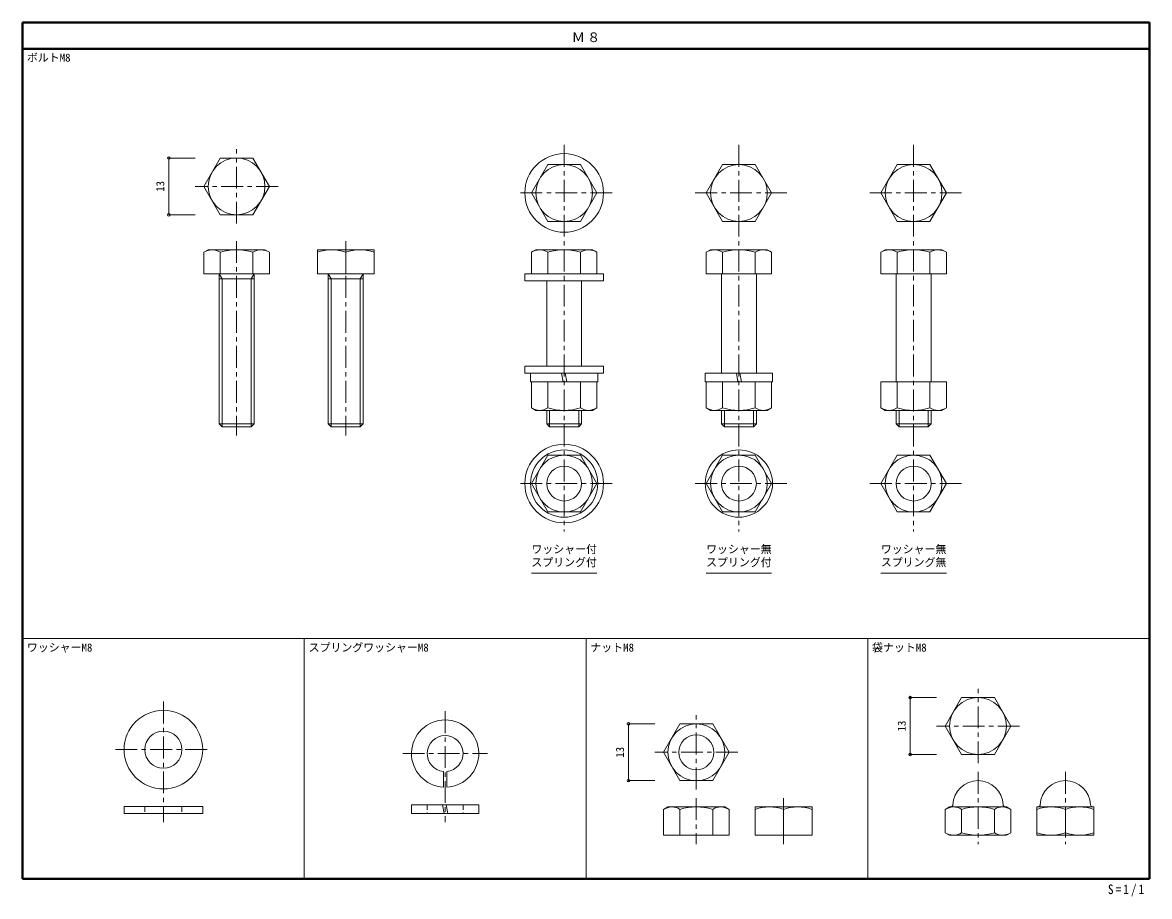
# Model space of a CAD drawing. Units: millimetres on the paper. Extents: x -129 to 129, y -102 to 98.
import ezdxf
from ezdxf.enums import TextEntityAlignment as Align

# ---------------------------------------------------------------- set-up
doc = ezdxf.new("R2010")
doc.units = ezdxf.units.MM
doc.header["$PDMODE"] = 32
doc.header["$PDSIZE"] = 0.6
doc.linetypes.add('CHAIN1', pattern=[8, 5, -1, 1, -1])
doc.linetypes.add('DASHED1', pattern=[1.8, 1.2, -0.6])
for name, color, linetype, lineweight in [('0-0', 3, 'Continuous', 9), ('0-D', 7, 'Continuous', 9), ('0-E', 7, 'Continuous', 5), ('0-F', 6, 'Continuous', 40)]:
    doc.layers.add(name, color=color, linetype=linetype, lineweight=lineweight)
doc.styles.add('ＭＳ ゴシック', font='')
doc.styles.get('ＭＳ ゴシック').set_extended_font_data('MS Gothic')

msp = doc.modelspace()

# ---------------------------------------------------------------- linework, layer by layer
at = {"layer": '0-0', "color": 7, "linetype": 'CHAIN1', "lineweight": 5}
for p, q in [((-5, 70), (-5, -18.5)), ((35, 70), (35, -18.5)), ((75, 70), (75, -18.5)), ((-80, 52), (-80, 69)), ((-70.494, 60.5), (-89.506, 60.5)), ((6, 59), (-16, 59)), ((46, 59), (24, 59)), ((86, 59), (64, 59)), ((-80, 48), (-80, 3.5)), ((-55, 48), (-55, 3.5)), ((6, -7.5), (-16, -7.5)), ((46, -7.5), (24, -7.5)), ((86, -7.5), (64, -7.5)), ((89.75, -71.5), (89.75, -54.5)), ((-96.75, -57.4), (-96.75, -85)), ((-32.25, -59.6), (-32.25, -85)), ((25.25, -77.5), (25.25, -60.5)), ((99.256, -63), (80.244, -63)), ((-107.75, -68.4), (-85.75, -68.4)), ((-41.95, -69.3), (-22.55, -69.3)), ((34.756, -69), (15.744, -69)), ((89.75, -73.5), (89.75, -90)), ((109.75, -73.5), (109.75, -90)), ((25.25, -79.5), (25.25, -90)), ((45.25, -79.5), (45.25, -90))]:
    msp.add_line(p, q, dxfattribs=at)
at = {"layer": '0-0'}
for p, q in [((-87.506, 60.5), (-83.753, 67)), ((-76.247, 67), (-83.753, 67)), ((-76.247, 67), (-72.494, 60.5)), ((-12.506, 59), (-8.753, 65.5)), ((-1.247, 65.5), (-8.753, 65.5)), ((-1.247, 65.5), (2.506, 59)), ((27.494, 59), (31.247, 65.5)), ((38.753, 65.5), (31.247, 65.5)), ((38.753, 65.5), (42.506, 59)), ((67.494, 59), (71.247, 65.5)), ((78.753, 65.5), (71.247, 65.5)), ((78.753, 65.5), (82.506, 59)), ((-87.506, 60.5), (-83.753, 54)), ((-76.247, 54), (-72.494, 60.5)), ((-12.506, 59), (-8.753, 52.5)), ((-1.247, 52.5), (2.506, 59)), ((27.494, 59), (31.247, 52.5)), ((38.753, 52.5), (42.506, 59)), ((67.494, 59), (71.247, 52.5)), ((78.753, 52.5), (82.506, 59)), ((-76.247, 54), (-83.753, 54)), ((-1.247, 52.5), (-8.753, 52.5)), ((38.753, 52.5), (31.247, 52.5)), ((78.753, 52.5), (71.247, 52.5)), ((-86.5, 46), (-87.506, 45.419)), ((-87.506, 45.419), (-87.506, 40.5)), ((-86.5, 46), (-73.5, 46)), ((-83.753, 45.419), (-83.753, 40.5)), ((-76.247, 45.419), (-76.247, 40.5)), ((-73.5, 46), (-72.494, 45.419)), ((-72.494, 45.419), (-72.494, 40.5)), ((-61.5, 46), (-61.5, 40.5)), ((-55, 45.419), (-55, 40.5)), ((-11.5, 46), (-12.506, 45.419)), ((-12.506, 45.419), (-12.506, 40.5)), ((-11.5, 46), (1.5, 46)), ((-8.753, 45.419), (-8.753, 40.5)), ((-1.247, 45.419), (-1.247, 40.5)), ((1.5, 46), (2.506, 45.419)), ((2.506, 45.419), (2.506, 40.5)), ((28.5, 46), (27.494, 45.419)), ((27.494, 45.419), (27.494, 40.5)), ((28.5, 46), (41.5, 46)), ((31.247, 45.419), (31.247, 40.5)), ((38.753, 45.419), (38.753, 40.5)), ((41.5, 46), (42.506, 45.419)), ((42.506, 45.419), (42.506, 40.5)), ((68.5, 46), (67.494, 45.419)), ((67.494, 45.419), (67.494, 40.5)), ((68.5, 46), (81.5, 46)), ((71.247, 45.419), (71.247, 40.5)), ((78.753, 45.419), (78.753, 40.5)), ((81.5, 46), (82.506, 45.419)), ((82.506, 45.419), (82.506, 40.5)), ((-87.506, 40.5), (-72.494, 40.5)), ((-76, 40.5), (-76, 6.177)), ((-61.5, 40.5), (-48.5, 40.5)), ((-51, 40.5), (-51, 6.177)), ((-14, 40.5), (4, 40.5)), ((-12.506, 40.5), (2.506, 40.5)), ((-9, 38.9), (-9, 19.35)), ((-1, 38.9), (-1, 19.35)), ((4, 40.5), (4, 38.9)), ((27.494, 40.5), (42.506, 40.5)), ((31, 40.5), (31, 17.75)), ((39, 40.5), (39, 17.75)), ((67.494, 40.5), (82.506, 40.5)), ((71, 40.5), (71, 15.75)), ((79, 40.5), (79, 15.75)), ((-14, 19.35), (4, 19.35)), ((4, 19.35), (4, 17.75)), ((-12.7, 17.75), (2.7, 17.75)), ((-12.506, 15.75), (2.506, 15.75)), ((-12.506, 9.831), (-12.506, 15.75)), ((-8.753, 9.831), (-8.753, 15.75)), ((-5.582, 17.75), (-5.23, 15.75)), ((-4.77, 17.75), (-4.418, 15.75)), ((-1.247, 9.831), (-1.247, 15.75)), ((2.506, 9.831), (2.506, 15.75)), ((2.7, 17.75), (2.7, 15.75)), ((27.3, 17.75), (42.7, 17.75)), ((27.494, 15.75), (42.506, 15.75)), ((27.494, 9.831), (27.494, 15.75)), ((31.247, 9.831), (31.247, 15.75)), ((34.418, 17.75), (34.77, 15.75)), ((35.23, 17.75), (35.582, 15.75)), ((38.753, 9.831), (38.753, 15.75)), ((42.506, 9.831), (42.506, 15.75)), ((42.7, 17.75), (42.7, 15.75)), ((67.494, 15.75), (82.506, 15.75)), ((67.494, 9.831), (67.494, 15.75)), ((71.247, 9.831), (71.247, 15.75)), ((78.753, 9.831), (78.753, 15.75)), ((82.506, 9.831), (82.506, 15.75)), ((-11.5, 9.25), (-12.506, 9.831)), ((-11.5, 9.25), (1.5, 9.25)), ((-9, 9.25), (-9, 6.177)), ((-1, 9.25), (-1, 6.177)), ((1.5, 9.25), (2.506, 9.831)), ((28.5, 9.25), (27.494, 9.831)), ((28.5, 9.25), (41.5, 9.25)), ((31, 9.25), (31, 6.177)), ((39, 9.25), (39, 6.177)), ((41.5, 9.25), (42.506, 9.831)), ((68.5, 9.25), (67.494, 9.831)), ((68.5, 9.25), (81.5, 9.25)), ((71, 9.25), (71, 6.177)), ((79, 9.25), (79, 6.177)), ((81.5, 9.25), (82.506, 9.831)), ((-12.506, -7.5), (-8.753, -1)), ((-1.247, -1), (-8.753, -1)), ((-1.247, -1), (2.506, -7.5)), ((27.494, -7.5), (31.247, -1)), ((38.753, -1), (31.247, -1)), ((38.753, -1), (42.506, -7.5)), ((67.494, -7.5), (71.247, -1)), ((78.753, -1), (71.247, -1)), ((78.753, -1), (82.506, -7.5)), ((-12.506, -7.5), (-8.753, -14)), ((-1.247, -14), (2.506, -7.5)), ((27.494, -7.5), (31.247, -14)), ((38.753, -14), (42.506, -7.5)), ((67.494, -7.5), (71.247, -14)), ((78.753, -14), (82.506, -7.5)), ((-1.247, -14), (-8.753, -14)), ((38.753, -14), (31.247, -14)), ((78.753, -14), (71.247, -14)), ((82.244, -63), (85.997, -56.5)), ((93.503, -56.5), (85.997, -56.5)), ((93.503, -56.5), (97.256, -63)), ((17.744, -69), (21.497, -62.5)), ((29.003, -62.5), (21.497, -62.5)), ((29.003, -62.5), (32.756, -69)), ((82.244, -63), (85.997, -69.5)), ((93.503, -69.5), (97.256, -63)), ((17.744, -69), (21.497, -75.5)), ((29.003, -75.5), (32.756, -69)), ((93.503, -69.5), (85.997, -69.5)), ((-32.65, -73.38), (-32.65, -76.99)), ((-31.85, -73.38), (-31.85, -76.99)), ((29.003, -75.5), (21.497, -75.5)), ((-105.75, -81.4), (-87.75, -81.4)), ((-87.75, -81.4), (-87.75, -83)), ((-39.95, -81), (-24.55, -81)), ((-32.832, -81), (-32.48, -83)), ((-32.02, -81), (-31.668, -83)), ((-24.55, -81), (-24.55, -83)), ((18.75, -81.5), (17.744, -82.081)), ((17.744, -82.081), (17.744, -88)), ((18.75, -81.5), (31.75, -81.5)), ((21.497, -82.081), (21.497, -88)), ((29.003, -82.081), (29.003, -88)), ((31.75, -81.5), (32.756, -82.081)), ((32.756, -82.081), (32.756, -88)), ((38.75, -81.5), (38.75, -88)), ((45.25, -82.081), (45.25, -88)), ((83.25, -81.5), (82.244, -82.081)), ((82.244, -82.081), (82.244, -87.419)), ((83.25, -81.5), (96.25, -81.5)), ((85.997, -82.081), (85.997, -87.419)), ((93.503, -82.081), (93.503, -87.419)), ((96.25, -81.5), (97.256, -82.081)), ((97.256, -82.081), (97.256, -87.419)), ((103.25, -81.5), (103.25, -88)), ((109.75, -82.081), (109.75, -87.419)), ((83.25, -88), (82.244, -87.419)), ((96.25, -88), (97.256, -87.419)), ((17.744, -88), (32.756, -88)), ((38.75, -88), (51.75, -88)), ((83.25, -88), (96.25, -88)), ((103.25, -88), (116.25, -88))]:
    msp.add_line(p, q, dxfattribs=at)
at = {"layer": '0-0', "color": 7, "lineweight": 5}
for p, q in [((-83.323, 39.328), (-84, 40.5)), ((-84, 39.328), (-76, 39.328)), ((-83.323, 39.328), (-83.323, 5.5)), ((-76.677, 39.328), (-76, 40.5)), ((-76.677, 39.328), (-76.677, 5.5)), ((-58.324, 39.328), (-59, 40.5)), ((-59, 39.328), (-51, 39.328)), ((-58.324, 39.328), (-58.324, 5.5)), ((-51.677, 39.328), (-51, 40.5)), ((-51.677, 39.328), (-51.677, 5.5)), ((-8.324, 9.25), (-8.324, 5.5)), ((-1.677, 9.25), (-1.677, 5.5)), ((31.676, 9.25), (31.676, 5.5)), ((38.323, 9.25), (38.323, 5.5)), ((71.676, 9.25), (71.676, 5.5)), ((78.323, 9.25), (78.323, 5.5)), ((-84, 6.177), (-76, 6.177)), ((-59, 6.177), (-51, 6.177)), ((-9, 6.177), (-1, 6.177)), ((31, 6.177), (39, 6.177)), ((71, 6.177), (79, 6.177))]:
    msp.add_line(p, q, dxfattribs=at)
at = {"layer": '0-0', "linetype": 'DASHED1'}
for p, q in [((-101, -81.4), (-101, -83)), ((-92.5, -81.4), (-92.5, -83)), ((-36.35, -81), (-36.35, -83)), ((-28.15, -81), (-28.15, -83))]:
    msp.add_line(p, q, dxfattribs=at)
at = {"layer": '0-0'}
for points in [[(-61.5, 46), (-48.5, 46), (-48.5, 40.5)], [(-84, 40.5), (-84, 6.177), (-83.323, 5.5), (-76.677, 5.5), (-76, 6.177)], [(-59, 40.5), (-59, 6.177), (-58.324, 5.5), (-51.677, 5.5), (-51, 6.177)], [(-14, 40.5), (-14, 38.9), (4, 38.9)], [(-14, 19.35), (-14, 17.75), (4, 17.75)], [(-12.7, 17.75), (-12.7, 15.75), (2.7, 15.75)], [(27.3, 17.75), (27.3, 15.75), (42.7, 15.75)], [(-9, 6.177), (-8.324, 5.5), (-1.677, 5.5), (-1, 6.177)], [(31, 6.177), (31.676, 5.5), (38.323, 5.5), (39, 6.177)], [(71, 6.177), (71.676, 5.5), (78.323, 5.5), (79, 6.177)], [(-105.75, -81.4), (-105.75, -83), (-87.75, -83)], [(-39.95, -81), (-39.95, -83), (-24.55, -83)], [(38.75, -81.5), (51.75, -81.5), (51.75, -88)], [(103.25, -81.5), (116.25, -81.5), (116.25, -88)]]:
    msp.add_lwpolyline(points, dxfattribs=at)
for centre, radius in [((-5, 59), 9), ((-80, 60.5), 6.5), ((-5, 59), 6.5), ((35, 59), 6.5), ((75, 59), 6.5), ((-5, -7.5), 9), ((-5, -7.5), 7.7), ((35, -7.5), 7.7), ((-5, -7.5), 6.5), ((35, -7.5), 6.5), ((75, -7.5), 6.5), ((-5, -7.5), 4), ((35, -7.5), 4), ((75, -7.5), 4), ((89.75, -63), 6.5), ((-96.75, -68.4), 9), ((-96.75, -68.4), 4.25), ((25.25, -69), 6.5), ((25.25, -69), 4)]:
    msp.add_circle(centre, radius, dxfattribs=at)
for centre, radius, start, end in [((-85.291, 41.583), 4.43, 94.38425, 120), ((-85.629, 42.677), 3.323, 55.61575, 90), ((-80, 33.581), 12.419, 72.41205, 107.58795), ((-74.371, 42.677), 3.323, 90, 124.38425), ((-74.709, 41.583), 4.43, 60, 85.61575), ((-58.25, 36.613), 9.387, 69.74384, 110.25616), ((-51.75, 36.613), 9.387, 69.74384, 110.25616), ((-10.291, 41.583), 4.43, 94.38425, 120), ((-10.629, 42.677), 3.323, 55.61575, 90), ((-5, 33.581), 12.419, 72.41205, 107.58795), ((0.629, 42.677), 3.323, 90, 124.38425), ((0.291, 41.583), 4.43, 60, 85.61575), ((29.709, 41.583), 4.43, 94.38425, 120), ((29.371, 42.677), 3.323, 55.61575, 90), ((35, 33.581), 12.419, 72.41205, 107.58795), ((40.629, 42.677), 3.323, 90, 124.38425), ((40.291, 41.583), 4.43, 60, 85.61575), ((69.709, 41.583), 4.43, 94.38425, 120), ((69.371, 42.677), 3.323, 55.61575, 90), ((75, 33.581), 12.419, 72.41205, 107.58795), ((80.629, 42.677), 3.323, 90, 124.38425), ((80.291, 41.583), 4.43, 60, 85.61575), ((-10.291, 13.667), 4.43, 240, 265.61575), ((-10.629, 12.573), 3.323, 270, 304.38425), ((-5, 21.669), 12.419, 252.41205, 287.58795), ((0.629, 12.573), 3.323, 235.61575, 270), ((0.291, 13.667), 4.43, 274.38425, 300), ((29.709, 13.667), 4.43, 240, 265.61575), ((29.371, 12.573), 3.323, 270, 304.38425), ((35, 21.669), 12.419, 252.41205, 287.58795), ((40.629, 12.573), 3.323, 235.61575, 270), ((40.291, 13.667), 4.43, 274.38425, 300), ((69.709, 13.667), 4.43, 240, 265.61575), ((69.371, 12.573), 3.323, 270, 304.38425), ((75, 21.669), 12.419, 252.41205, 287.58795), ((80.629, 12.573), 3.323, 235.61575, 270), ((80.291, 13.667), 4.43, 274.38425, 300), ((-32.25, -69.3), 7.7, 272.97774, 267.02226), ((-32.25, -69.3), 4.1, 275.59874, 264.40126), ((89.75, -81.25), 5.75, 2.29244, 177.70756), ((109.75, -81.25), 5.75, 2.29244, 177.70756), ((19.959, -85.917), 4.43, 94.38425, 120), ((19.621, -84.823), 3.323, 55.61575, 90), ((25.25, -93.919), 12.419, 72.41205, 107.58795), ((30.879, -84.823), 3.323, 90, 124.38425), ((30.541, -85.917), 4.43, 60, 85.61575), ((42, -90.887), 9.387, 69.74384, 110.25616), ((48.5, -90.887), 9.387, 69.74384, 110.25616), ((84.459, -85.917), 4.43, 94.38425, 120), ((83.505, -81), 0.5, 270, 357.70756), ((84.121, -84.823), 3.323, 55.61575, 90), ((89.75, -93.919), 12.419, 72.41205, 107.58795), ((95.379, -84.823), 3.323, 90, 124.38425), ((95.041, -85.917), 4.43, 60, 85.61575), ((95.995, -81), 0.5, 182.29244, 270), ((106.5, -90.887), 9.387, 69.74384, 110.25616), ((103.505, -81), 0.5, 270, 357.70756), ((113, -90.887), 9.387, 69.74384, 110.25616), ((115.995, -81), 0.5, 182.29244, 270), ((84.459, -83.583), 4.43, 240, 265.61575), ((84.121, -84.677), 3.323, 270, 304.38425), ((89.75, -75.581), 12.419, 252.41205, 287.58795), ((95.379, -84.677), 3.323, 235.61575, 270), ((95.041, -83.583), 4.43, 274.38425, 300), ((106.5, -78.613), 9.387, 249.74384, 290.25616), ((113, -78.613), 9.387, 249.74384, 290.25616)]:
    msp.add_arc(centre, radius, start, end, dxfattribs=at)
at = {"layer": '0-D', "color": 4}
for p, q in [((-12.5, -28), (2.5, -28)), ((27.5, -28), (42.5, -28)), ((67.5, -28), (82.5, -28))]:
    msp.add_line(p, q, dxfattribs=at)
at = {"layer": '0-E'}
for p, q in [((-95.506, 67), (-95.506, 54)), ((-95.506, 67), (-89.506, 67)), ((-95.506, 54), (-89.506, 54)), ((74.244, -56.5), (74.244, -69.5)), ((74.244, -56.5), (80.244, -56.5)), ((9.744, -62.5), (9.744, -75.5)), ((9.744, -62.5), (15.744, -62.5)), ((74.244, -69.5), (80.244, -69.5)), ((9.744, -75.5), (15.744, -75.5))]:
    msp.add_line(p, q, dxfattribs=at)
for p in [(-95.506, 67), (-95.506, 54), (74.244, -56.5), (9.744, -62.5), (74.244, -69.5), (9.744, -75.5)]:
    msp.add_point(p, dxfattribs=at)
at = {"layer": '0-F'}
for p, q in [((-129, 98), (-129, -98)), ((-129, 92), (129, 92)), ((-129, -98), (129, -98))]:
    msp.add_line(p, q, dxfattribs=at)
at = {"layer": '0-F', "color": 4, "lineweight": 9}
for p, q in [((-129, -43), (129, -43)), ((-64.5, -43), (-64.5, -98)), ((0, -43), (0, -98)), ((64.5, -43), (64.5, -98))]:
    msp.add_line(p, q, dxfattribs=at)
at = {"layer": '0-F'}
msp.add_lwpolyline([(-129, 98), (129, 98), (129, -98)], dxfattribs=at)

# ---------------------------------------------------------------- texts
at = {"layer": '0-D', "style": 'ＭＳ ゴシック'}
for s, p in [('ボルトM8', (-128, 88.5)), ('ワッシャー付', (-12.5, -24)), ('ワッシャー無', (27.5, -24)), ('ワッシャー無', (67.5, -24)), ('スプリング付', (-12.5, -27)), ('スプリング付', (27.5, -27)), ('スプリング無', (67.5, -27)), ('スプリングワッシャーM8', (-63.5, -46.5)), ('袋ナットM8', (65.5, -46.5)), ('ワッシャーM8', (-128, -46.5)), ('ナットM8', (1, -46.5))]:
    msp.add_text(s, height=1.833, dxfattribs=at).set_placement(p, align=Align.BOTTOM_LEFT)
at = {"layer": '0-D', "char_height": 2.199, "attachment_point": 7, "style": 'ＭＳ ゴシック'}
for s, insert in [('\\T1.17;Ｍ８', (-3.25, 93.5)), ('\\T1.38;\\W0.85;S=1/1', (119.5, -102))]:
    msp.add_mtext(s, dxfattribs=dict(at, insert=insert))
at = {"layer": '0-E', "style": 'ＭＳ ゴシック'}
for p in [(-96.006, 59.25), (73.744, -64.25), (9.244, -70.25)]:
    msp.add_text('13', height=1.833, rotation=90, dxfattribs=at).set_placement(p, align=Align.BOTTOM_LEFT)

doc.saveas('drawing.dxf')
